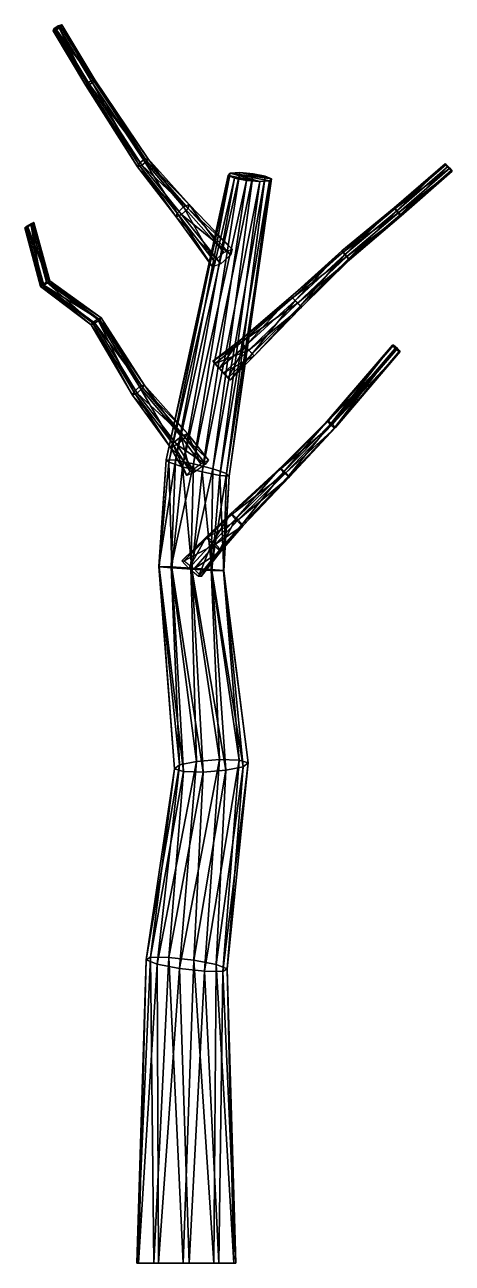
# Model space of a CAD drawing. Extents: x -78 to 129, y 0 to 599.
import ezdxf

# ---------------------------------------------------------------- set-up
doc = ezdxf.new("R2010")
doc.units = 0
doc.layers.add('bark', color=250, linetype='CONTINUOUS')

msp = doc.modelspace()

# ---------------------------------------------------------------- meshes
at = {"layer": 'bark'}
mesh = msp.add_polyface(dxfattribs=at)
corners = [(-46.355464, 569.963954, 38.807198), (-48.128039, 569.482777, 36.882883), (-64.023449, 595.977263, 44.294809), (-47.710742, 570.415124, 34.426639), (-63.618768, 596.901826, 41.901381), (-45.520869, 571.828648, 33.89471), (-61.524309, 598.356803, 41.408057), (-43.748294, 572.309825, 35.819025), (-59.834532, 598.887218, 43.308162), (-44.165591, 571.377477, 38.275269), (-60.239214, 597.962655, 45.70159), (-62.333672, 596.507677, 46.194914), (-61.928991, 597.43224, 43.801486), (-18.15919, 534.244591, 24.46905), (-18.618861, 532.986188, 27.460958), (-21.152041, 530.98347, 28.025327), (-23.22555, 530.239156, 25.597788), (-22.76588, 531.49756, 22.60588), (-20.2327, 533.500277, 22.041511), (-1.866739, 507.108535, 20.923555), (-4.555491, 505.98486, 17.606343), (-4.05707, 507.845786, 13.633377), (-0.869897, 510.830387, 12.977623), (1.818855, 511.954061, 16.294835), (1.320434, 510.093136, 20.267801), (-73.270899, 503.243692, 15.633732), (-75.474963, 501.934905, 16.05357), (-74.828187, 502.649561, 13.64151), (18.575698, 488.825403, 2.538403), (22.637083, 490.347731, 7.366215)]
mesh.append_faces([[corners[k] for k in face] for face in [(0, 1, 2), (1, 3, 4), (3, 5, 6), (5, 7, 8), (7, 9, 10), (9, 0, 11), (6, 12, 4), (6, 8, 12), (13, 14, 9), (14, 15, 0), (15, 16, 1), (16, 17, 3), (17, 18, 5), (18, 13, 7), (19, 20, 16), (20, 21, 17), (21, 22, 18), (22, 23, 13), (23, 24, 14), (24, 19, 15), (25, 26, 27), (8, 10, 12), (11, 12, 10), (2, 12, 11), (4, 12, 2), (0, 2, 11), (1, 4, 2), (3, 6, 4), (5, 8, 6), (7, 10, 8), (9, 11, 10), (13, 9, 7), (14, 0, 9), (15, 1, 0), (16, 3, 1), (17, 5, 3), (18, 7, 5), (19, 16, 15), (20, 17, 16), (21, 18, 17), (22, 13, 18), (23, 14, 13), (24, 15, 14), (28, 23, 22), (29, 24, 23)]])
mesh = msp.add_polyface(dxfattribs=at)
corners = [(-40.732106, 457.174545, 7.384481), (-41.382269, 456.199279, 10.105069), (-66.251272, 474.339694, 19.298881), (-43.778489, 454.512916, 10.540689), (-68.509671, 473.001026, 19.727998), (-45.524547, 453.80182, 8.25572), (-70.080017, 472.35113, 17.681491), (-44.874384, 454.777086, 5.535132), (-69.391963, 473.039901, 15.205867), (-67.133564, 474.378569, 14.776749), (-74.828187, 502.649561, 13.64151), (-65.563218, 475.028466, 16.823256), (-73.270899, 503.243692, 15.633732), (-73.917676, 502.529036, 18.045791), (-76.12174, 501.220249, 18.465629), (-77.679027, 500.626119, 16.473407), (-77.032251, 501.340775, 14.061348), (-22.151654, 423.820041, -2.396907), (-19.966734, 424.759011, 0.502482), (-20.574096, 423.240451, 3.876956), (-75.474963, 501.934905, 16.05357), (13.808634, 484.536541, 3.538832), (18.575698, 488.825403, 2.538403), (-0.869897, 510.830387, 12.977623), (17.164339, 483.292335, 14.194887), (13.102954, 481.770007, 9.367074), (-4.555491, 505.98486, 17.606343), (-4.05707, 507.845786, 13.633377), (-42.478164, 456.463449, 5.099513), (-24.943935, 421.362512, -1.92182), (-23.366377, 420.782922, 4.352043), (-25.551297, 419.843953, 1.452654), (-9.282628, 388.579698, -10.057561), (21.649846, 527.075133, 7.685709), (20.651168, 526.066522, 14.116807), (21.931403, 487.581197, 13.194457), (-1.866739, 507.108535, 20.923555), (1.320434, 510.093136, 20.267801)]
mesh.append_faces([[corners[k] for k in face] for face in [(0, 1, 2), (1, 3, 4), (3, 5, 6), (5, 7, 8), (8, 9, 10), (9, 11, 12), (11, 2, 13), (2, 4, 14), (4, 6, 15), (6, 8, 16), (17, 18, 0), (18, 19, 1), (10, 20, 16), (13, 20, 12), (14, 20, 13), (21, 22, 23), (24, 25, 26), (25, 21, 27), (15, 20, 14), (16, 20, 15), (7, 28, 9), (28, 0, 11), (0, 2, 11), (1, 4, 2), (3, 6, 4), (5, 8, 6), (8, 10, 16), (9, 12, 10), (11, 13, 12), (2, 14, 13), (4, 15, 14), (6, 16, 15), (29, 28, 7), (17, 0, 28), (18, 1, 0), (19, 3, 1), (30, 5, 3), (31, 7, 5), (32, 33, 34), (21, 23, 27), (35, 36, 37), (24, 26, 36), (25, 27, 26), (7, 9, 8), (28, 11, 9)]])
mesh = msp.add_polyface(dxfattribs=at)
corners = [(-24.943935, 421.362512, -1.92182), (-22.151654, 423.820041, -2.396907), (-42.478164, 456.463449, 5.099513), (-20.574096, 423.240451, 3.876956), (-23.366377, 420.782922, 4.352043), (-43.778489, 454.512916, 10.540689), (-25.551297, 419.843953, 1.452654), (-45.524547, 453.80182, 8.25572), (-44.874384, 454.777086, 5.535132), (8.034934, 382.659898, 8.059258), (-1.368863, 385.110802, 6.537559), (29.488397, 523.575572, 22.638896), (-7.983583, 387.371964, -0.38245), (23.645228, 524.729808, 19.828416), (-9.282628, 388.579698, -10.057561), (20.651168, 526.066522, 14.116807), (-4.769807, 388.272689, -18.79221), (21.649846, 527.075133, 7.685709), (3.831136, 386.568205, -23.250059), (26.2598, 527.370387, 2.991582), (13.234934, 384.117302, -21.72836), (32.720186, 526.839507, 1.827424), (9.938431, 351.157519, -4.352765), (10.87893, 351.038304, -9.582239), (22.561309, 362.234661, -7.27921), (2.229168, 382.88365, -12.635953), (7.446111, 386.627801, -13.576664), (-2.136461, 399.780471, -10.284507), (11.149978, 388.358203, -8.536112), (0.913705, 401.164747, -6.158201), (9.636903, 386.344454, -2.554848), (-0.124948, 399.229564, -1.318531), (4.419961, 382.600302, -1.614137), (-4.213767, 395.910104, -0.605168), (0.716093, 380.8699, -6.654689), (-7.263932, 394.525828, -4.731474), (-6.225279, 396.461011, -9.571144), (-19.966734, 424.759011, 0.502482), (3.125329, 335.587957, 8.081758), (-6.587977, 336.244655, 5.086879), (-12.683212, 336.759503, -3.057561), (-12.832204, 336.935846, -13.240664), (-6.978042, 336.706328, -21.572829), (2.643182, 336.158615, -24.871453), (12.356488, 335.501917, -21.876574), (19.849654, 381.856139, -14.808351), (18.600715, 334.810726, -3.549032), (16.635879, 380.955414, 3.601409), (21.1487, 380.648406, -5.13324), (12.746554, 335.040244, 4.783133), (21.841544, 362.395386, -2.925817)]
mesh.append_faces([[corners[k] for k in face] for face in [(0, 1, 2), (3, 4, 5), (4, 6, 7), (6, 0, 8), (9, 10, 11), (10, 12, 13), (12, 14, 15), (14, 16, 17), (16, 18, 19), (18, 20, 21), (22, 23, 24), (25, 26, 27), (26, 28, 29), (28, 30, 31), (30, 32, 33), (32, 34, 35), (34, 25, 36), (36, 27, 1), (27, 29, 37), (29, 31, 3), (31, 33, 4), (33, 35, 6), (35, 36, 0), (38, 10, 9), (39, 12, 10), (40, 14, 12), (41, 16, 14), (42, 18, 16), (43, 20, 18), (44, 45, 20), (46, 47, 48), (49, 9, 47), (22, 24, 50), (25, 27, 36), (26, 29, 27), (28, 31, 29), (30, 33, 31), (32, 35, 33), (34, 36, 35), (36, 1, 0), (27, 37, 1), (29, 3, 37), (31, 4, 3), (33, 6, 4), (35, 0, 6)]])
mesh = msp.add_polyface(dxfattribs=at)
corners = [(18.575698, 488.825403, 2.538403), (22.637083, 490.347731, 7.366215), (1.818855, 511.954061, 16.294835), (21.931403, 487.581197, 13.194457), (1.320434, 510.093136, 20.267801), (17.164339, 483.292335, 14.194887), (-1.866739, 507.108535, 20.923555), (14.441725, 435.163962, -7.773375), (18.632875, 430.550043, -9.580614), (30.561361, 441.605526, -8.030962), (20.519946, 428.036772, 1.212103), (16.328795, 432.650691, 3.019342), (28.807862, 443.444937, 2.290199), (13.289685, 436.214286, -1.473396), (26.231476, 446.28439, -1.390274), (27.108226, 445.364684, -6.550855), (54.215111, 464.198341, -6.629727), (33.137747, 438.766073, -4.35049), (56.123871, 462.281197, -4.032962), (35.948783, 523.044692, 21.474738), (29.488397, 523.575572, 22.638896), (23.645228, 524.729808, 19.828416), (20.651168, 526.066522, 14.116807), (21.649846, 527.075133, 7.685709), (26.2598, 527.370387, 2.991582), (41.557415, 524.348558, 10.349513), (32.720186, 526.839507, 1.827424), (38.563355, 525.685271, 4.637904), (32.260998, 439.685778, 0.810091), (55.550691, 462.974145, -0.392457), (53.068752, 465.584235, 0.651284), (51.159993, 467.501379, -1.945481), (51.733172, 466.808431, -5.585986), (78.031734, 486.848486, -6.205187), (75.65703, 489.49241, -2.504266), (76.170288, 489.000111, -5.379968), (8.034934, 382.659898, 8.059258), (-1.368863, 385.110802, 6.537559), (-7.983583, 387.371964, -0.38245), (-4.769807, 388.272689, -18.79221), (3.831136, 386.568205, -23.250059), (13.234934, 384.117302, -21.72836), (19.849654, 381.856139, -14.808351), (21.1487, 380.648406, -5.13324), (40.558738, 523.339947, 16.780612), (16.635879, 380.955414, 3.601409), (21.671985, 426.986449, -5.087875)]
mesh.append_faces([[corners[k] for k in face] for face in [(0, 1, 2), (1, 3, 4), (3, 5, 6), (7, 8, 9), (10, 11, 12), (11, 13, 14), (13, 7, 15), (15, 9, 16), (9, 17, 18), (19, 20, 21), (19, 22, 23), (23, 24, 25), (24, 26, 27), (17, 28, 29), (28, 12, 30), (12, 14, 31), (14, 15, 32), (32, 16, 33), (30, 31, 34), (31, 32, 35), (36, 20, 19), (37, 21, 20), (38, 22, 21), (39, 24, 23), (40, 26, 24), (41, 27, 26), (42, 25, 27), (43, 44, 25), (45, 19, 44), (7, 9, 15), (8, 17, 9), (46, 28, 17), (10, 12, 28), (11, 14, 12), (13, 15, 14), (15, 16, 32), (9, 18, 16), (19, 21, 22), (19, 23, 44), (23, 25, 44), (24, 27, 25), (17, 29, 18), (28, 30, 29), (12, 31, 30), (14, 32, 31)]])
mesh = msp.add_polyface(dxfattribs=at)
corners = [(128.4312, 528.412677, 1.780718), (127.263633, 529.883064, -0.014228), (128.966991, 528.059817, -0.736324), (126.727841, 530.235924, 2.502814), (125.560274, 531.706311, 0.707868), (126.096065, 531.353451, -1.809174), (79.379921, 485.189159, -4.154703), (78.866662, 485.681458, -1.279001), (103.718783, 506.886037, -0.277329), (77.005217, 487.833083, -0.453782), (102.04072, 508.812992, 0.462597), (75.65703, 489.49241, -2.504266), (100.897342, 510.359265, -1.375409), (76.170288, 489.000111, -5.379968), (101.432026, 509.978582, -3.953342), (78.031734, 486.848486, -6.205187), (103.110089, 508.051627, -4.693268), (104.253467, 506.505354, -2.855261), (127.799424, 529.530204, -2.53127), (54.215111, 464.198341, -6.629727), (56.123871, 462.281197, -4.032962), (55.550691, 462.974145, -0.392457), (53.068752, 465.584235, 0.651284), (102.488769, 442.396067, 6.041527), (101.968225, 442.385456, 8.586327), (100.581732, 443.88715, 6.983317), (103.875261, 440.894373, 7.644536), (103.354717, 440.883762, 10.189336), (101.447681, 442.374845, 11.131126), (100.061189, 443.876539, 9.528117), (51.733172, 466.808431, -5.585986), (51.159993, 467.501379, -1.945481)]
mesh.append_faces([[corners[k] for k in face] for face in [(0, 1, 2), (3, 1, 0), (4, 1, 3), (5, 1, 4), (6, 7, 8), (7, 9, 10), (9, 11, 12), (11, 13, 14), (13, 15, 16), (15, 6, 17), (14, 16, 18), (16, 17, 2), (17, 8, 0), (8, 10, 3), (10, 12, 4), (12, 14, 5), (19, 20, 6), (20, 21, 7), (21, 22, 9), (18, 1, 5), (2, 1, 18), (23, 24, 25), (26, 24, 23), (27, 24, 26), (28, 24, 27), (29, 24, 28), (25, 24, 29), (6, 8, 17), (7, 10, 8), (9, 12, 10), (11, 14, 12), (13, 16, 14), (15, 17, 16), (14, 18, 5), (16, 2, 18), (17, 0, 2), (8, 3, 0), (10, 4, 3), (12, 5, 4), (30, 15, 13), (19, 6, 15), (20, 7, 6), (21, 9, 7), (22, 11, 9), (31, 13, 11)]])
mesh = msp.add_polyface(dxfattribs=at)
corners = [(13.234934, 384.117302, -21.72836), (19.849654, 381.856139, -14.808351), (38.563355, 525.685271, 4.637904), (21.1487, 380.648406, -5.13324), (41.557415, 524.348558, 10.349513), (16.635879, 380.955414, 3.601409), (40.558738, 523.339947, 16.780612), (8.034934, 382.659898, 8.059258), (35.948783, 523.044692, 21.474738), (18.632875, 430.550043, -9.580614), (21.671985, 426.986449, -5.087875), (33.137747, 438.766073, -4.35049), (20.519946, 428.036772, 1.212103), (32.260998, 439.685778, 0.810091), (22.561309, 362.234661, -7.27921), (25.555583, 359.434981, -8.919956), (48.555437, 382.234588, -4.96993), (27.830091, 356.796026, -6.207308), (50.247102, 380.278441, -2.955445), (27.110326, 356.956751, -1.853915), (49.706362, 380.391635, 0.275836), (24.116053, 359.756431, -0.213169), (47.473957, 382.460974, 1.492632), (21.841544, 362.395386, -2.925817), (45.782292, 384.41712, -0.521853), (46.323032, 384.303927, -3.753135), (71.068006, 405.668888, -1.05725), (72.550386, 404.074743, 0.651102), (71.985992, 404.051213, 3.359998), (69.939216, 405.621829, 4.360543), (68.456835, 407.215974, 2.652192), (69.02123, 407.239503, -0.056705), (102.488769, 442.396067, 6.041527), (103.875261, 440.894373, 7.644536), (103.354717, 440.883762, 10.189336), (101.447681, 442.374845, 11.131126), (100.061189, 443.876539, 9.528117), (100.581732, 443.88715, 6.983317), (18.451724, 334.987069, -13.732134), (10.87893, 351.038304, -9.582239), (12.711642, 348.018078, -1.081778)]
mesh.append_faces([[corners[k] for k in face] for face in [(0, 1, 2), (1, 3, 4), (3, 5, 6), (5, 7, 8), (9, 10, 11), (10, 12, 13), (14, 15, 16), (15, 17, 18), (17, 19, 20), (19, 21, 22), (21, 23, 24), (23, 14, 25), (25, 16, 26), (16, 18, 27), (18, 20, 28), (20, 22, 29), (22, 24, 30), (24, 25, 31), (31, 26, 32), (26, 27, 33), (27, 28, 34), (28, 29, 35), (29, 30, 36), (30, 31, 37), (38, 3, 1), (39, 15, 14), (40, 23, 21), (14, 16, 25), (15, 18, 16), (17, 20, 18), (19, 22, 20), (21, 24, 22), (23, 25, 24), (25, 26, 31), (16, 27, 26), (18, 28, 27), (20, 29, 28), (22, 30, 29), (24, 31, 30), (31, 32, 37), (26, 33, 32), (27, 34, 33), (28, 35, 34), (29, 36, 35), (30, 37, 36)]])
mesh = msp.add_polyface(dxfattribs=at)
corners = [(-5.303133, 239.132145, -18.28331), (-2.878854, 240.992462, -28.914463), (-12.832204, 336.935846, -13.240664), (5.412524, 242.672932, -36.041061), (-6.978042, 336.706328, -21.572829), (16.403977, 243.531672, -36.940985), (2.643182, 336.158615, -24.871453), (25.897142, 243.240673, -31.270495), (12.356488, 335.501917, -21.876574), (30.265955, 241.911087, -21.195526), (18.451724, 334.987069, -13.732134), (3.125329, 335.587957, 8.081758), (-6.587977, 336.244655, 5.086879), (-1.368863, 385.110802, 6.537559), (-12.683212, 336.759503, -3.057561), (-7.983583, 387.371964, -0.38245), (-9.282628, 388.579698, -10.057561), (-4.769807, 388.272689, -18.79221), (3.831136, 386.568205, -23.250059), (13.234934, 384.117302, -21.72836), (19.849654, 381.856139, -14.808351), (18.600715, 334.810726, -3.549032), (21.1487, 380.648406, -5.13324), (12.746554, 335.040244, 4.783133), (16.635879, 380.955414, 3.601409), (8.034934, 382.659898, 8.059258), (-0.557727, 339.64875, -12.397188), (4.142822, 335.849474, -14.761601), (14.59264, 347.779649, -11.540725), (7.584804, 332.07401, -10.75926), (17.36585, 344.640208, -8.269738), (6.326238, 332.097822, -4.392507), (16.425351, 344.759423, -3.040265), (1.62569, 335.897098, -2.028094), (12.711642, 348.018078, -1.081778), (-1.816293, 339.672562, -6.030435), (9.938431, 351.157519, -4.352765), (10.87893, 351.038304, -9.582239), (25.555583, 359.434981, -8.919956), (27.830091, 356.796026, -6.207308), (27.110326, 356.956751, -1.853915), (24.116053, 359.756431, -0.213169), (21.841544, 362.395386, -2.925817), (8.558844, 237.51156, -2.537851), (-0.934321, 237.802558, -8.20834), (27.841676, 240.05077, -10.564373), (19.550298, 238.3703, -3.437775)]
mesh.append_faces([[corners[k] for k in face] for face in [(0, 1, 2), (1, 3, 4), (3, 5, 6), (5, 7, 8), (7, 9, 10), (11, 12, 13), (12, 14, 15), (14, 2, 16), (2, 4, 17), (4, 6, 18), (6, 8, 19), (8, 10, 20), (10, 21, 22), (21, 23, 24), (23, 11, 25), (26, 27, 28), (27, 29, 30), (29, 31, 32), (31, 33, 34), (33, 35, 36), (35, 26, 37), (37, 28, 38), (28, 30, 39), (30, 32, 40), (32, 34, 41), (34, 36, 42), (43, 12, 11), (44, 14, 12), (0, 2, 14), (1, 4, 2), (3, 6, 4), (5, 8, 6), (7, 10, 8), (9, 21, 10), (45, 23, 21), (46, 11, 23), (26, 28, 37), (27, 30, 28), (29, 32, 30), (31, 34, 32), (33, 36, 34), (35, 37, 36), (28, 39, 38), (30, 40, 39), (32, 41, 40)]])
mesh = msp.add_polyface(dxfattribs=at)
corners = [(-15.329727, 0, 14.077627), (-23.576087, 0, 1.258078), (-16.853133, 147.94574, -6.071645), (-22.673214, 0, -13.969429), (-19.019363, 146.697164, -18.136166), (-12.965975, 0, -25.788506), (-13.703409, 144.618684, -29.055173), (1.837794, 0, -29.684667), (-2.935784, 142.504209, -34.657976), (16.083557, 0, -24.16971), (9.170645, 141.161397, -32.804495), (24.329917, 0, -11.350162), (17.991634, 141.103156, -24.202698), (23.427044, 0, 3.877346), (20.157864, 142.351732, -12.138177), (13.719806, 0, 15.696424), (14.84191, 144.430211, -1.21917), (-1.083963, 0, 19.592584), (4.074285, 146.544686, 4.383634), (-8.032145, 147.887499, 2.530153), (-0.934321, 237.802558, -8.20834), (-5.303133, 239.132145, -18.28331), (-2.878854, 240.992462, -28.914463), (5.412524, 242.672932, -36.041061), (16.403977, 243.531672, -36.940985), (25.897142, 243.240673, -31.270495), (30.265955, 241.911087, -21.195526), (27.841676, 240.05077, -10.564373), (19.550298, 238.3703, -3.437775), (8.558844, 237.51156, -2.537851), (-6.587977, 336.244655, 5.086879), (-12.683212, 336.759503, -3.057561), (18.600715, 334.810726, -3.549032), (12.746554, 335.040244, 4.783133), (3.125329, 335.587957, 8.081758)]
mesh.append_faces([[corners[k] for k in face] for face in [(0, 1, 2), (1, 3, 4), (3, 5, 6), (5, 7, 8), (7, 9, 10), (9, 11, 12), (11, 13, 14), (13, 15, 16), (15, 17, 18), (17, 0, 19), (19, 2, 20), (2, 4, 21), (4, 6, 22), (6, 8, 23), (8, 10, 24), (10, 12, 25), (12, 14, 26), (14, 16, 27), (16, 18, 28), (18, 19, 29), (29, 20, 30), (20, 21, 31), (26, 27, 32), (27, 28, 33), (28, 29, 34), (0, 2, 19), (1, 4, 2), (3, 6, 4), (5, 8, 6), (7, 10, 8), (9, 12, 10), (11, 14, 12), (13, 16, 14), (15, 18, 16), (17, 19, 18), (19, 20, 29), (2, 21, 20), (4, 22, 21), (6, 23, 22), (8, 24, 23), (10, 25, 24), (12, 26, 25), (14, 27, 26), (16, 28, 27), (18, 29, 28)]])

doc.saveas('drawing.dxf')
